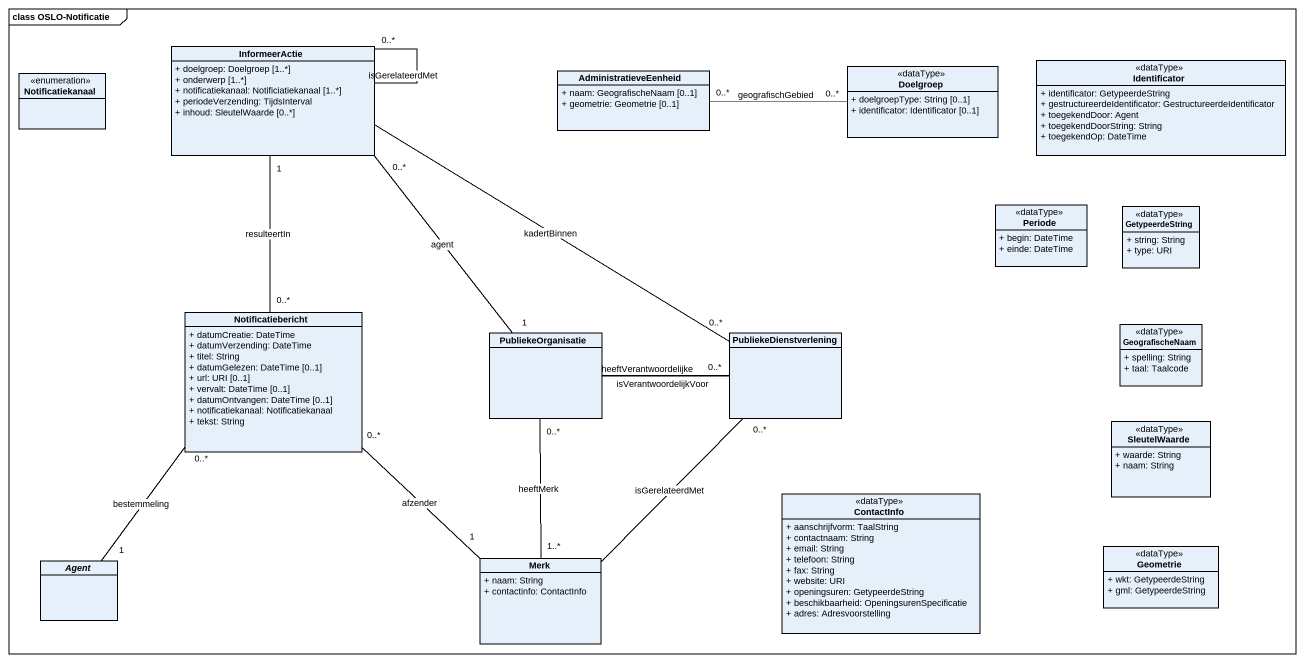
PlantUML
@startuml
mainframe class OSLO-Notificatie
hide circle
hide empty members
skinparam classAttributeIconSize 0
enum Notificatiekanaal
class InformeerActie {
  + doelgroep: Doelgroep [1..*]
  + onderwerp [1..*]
  + notificatiekanaal: Notificiatiekanaal [1..*]
  + periodeVerzending: TijdsInterval
  + inhoud: SleutelWaarde [0..*]
}
class AdministratieveEenheid {
  + naam: GeografischeNaam [0..1]
  + geometrie: Geometrie [0..1]
}
class Doelgroep <<dataType>> {
  + doelgroepType: String [0..1]
  + identificator: Identificator [0..1]
}
class Identificator <<dataType>> {
  + identificator: GetypeerdeString
  + gestructureerdeIdentificator: GestructureerdeIdentificator
  + toegekendDoor: Agent
  + toegekendDoorString: String
  + toegekendOp: DateTime
}
class Periode <<dataType>> {
  + begin: DateTime
  + einde: DateTime
}
class GetypeerdeString <<dataType>> {
  + string: String
  + type: URI
}
class Notificatiebericht {
  + datumCreatie: DateTime
  + datumVerzending: DateTime
  + titel: String
  + datumGelezen: DateTime [0..1]
  + url: URI [0..1]
  + vervalt: DateTime [0..1]
  + datumOntvangen: DateTime [0..1]
  + notificatiekanaal: Notificatiekanaal
  + tekst: String
}
class PubliekeOrganisatie
class PubliekeDienstverlening
class GeografischeNaam <<dataType>> {
  + spelling: String
  + taal: Taalcode
}
class SleutelWaarde <<dataType>> {
  + waarde: String
  + naam: String
}
class ContactInfo <<dataType>> {
  + aanschrijfvorm: TaalString
  + contactnaam: String
  + email: String
  + telefoon: String
  + fax: String
  + website: URI
  + openingsuren: GetypeerdeString
  + beschikbaarheid: OpeningsurenSpecificatie
  + adres: Adresvoorstelling
}
abstract class "Agent" as Agent_
class Merk {
  + naam: String
  + contactinfo: ContactInfo
}
class Geometrie <<dataType>> {
  + wkt: GetypeerdeString
  + gml: GetypeerdeString
}
InformeerActie -- "0..*" InformeerActie : isGerelateerdMet
InformeerActie "1" -- "0..*" Notificatiebericht : resulteertIn
InformeerActie "0..*" -- "1" PubliekeOrganisatie : agent
InformeerActie -right- "0..*" PubliekeDienstverlening : kadertBinnen
Doelgroep "0..*" -left- "0..*" AdministratieveEenheid : geografischGebied
Notificatiebericht "0..*" -- "1" Agent_ : bestemmeling
Notificatiebericht "0..*" -- "1" Merk : afzender
PubliekeOrganisatie -right- "0..*" PubliekeDienstverlening : isVerantwoordelijkVoor
PubliekeOrganisatie "0..*" -- "1..*" Merk : heeftMerk
PubliekeDienstverlening -left- PubliekeOrganisatie : heeftVerantwoordelijke
Merk -up- "0..*" PubliekeDienstverlening : isGerelateerdMet
@enduml
